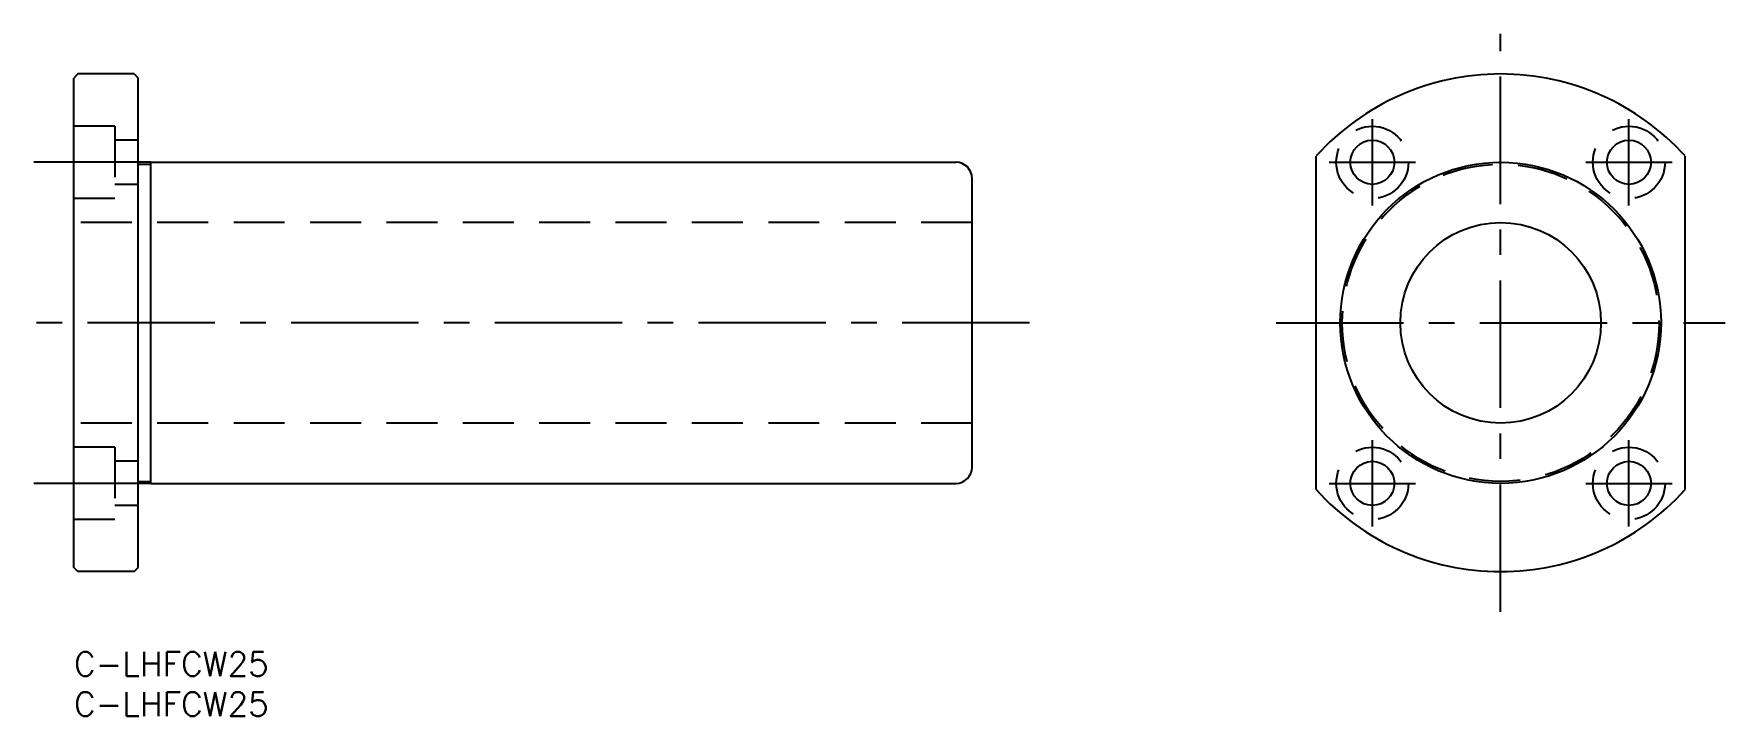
# Model space of a CAD drawing. Extents: x -5 to 206, y -8 to 77.
import ezdxf

# ---------------------------------------------------------------- set-up
doc = ezdxf.new("R2010")
doc.units = 0
doc.header["$LTSCALE"] = 0.5
doc.linetypes.add('CENTER', pattern=[50.8, 31.75, -6.35, 6.35, -6.35])
doc.linetypes.add('DASHED', pattern=[19.05, 12.7, -6.35])
for name, color, linetype in [('MSM_CENTER', 1, 'CENTER'), ('MSM_CONTINUOUS', 7, 'CONTINUOUS'), ('MSM_DASHED', 4, 'DASHED'), ('MSM_PART_NUMBER', 7, 'CONTINUOUS')]:
    doc.layers.add(name, color=color, linetype=linetype)
doc.styles.get("Standard").update_dxf_attribs({"font": 'txt.shx', "height": 3, "bigfont": 'bigfont.shx'})

# ---------------------------------------------------------------- blocks, each defined once
blk = doc.blocks.new('*U25')
at = {"layer": 'MSM_PART_NUMBER'}
blk.add_text('C-LHFCW25', height=3, dxfattribs=at).set_placement((0, -3))
blk = doc.blocks.new('*U26')
at = {"layer": 'MSM_PART_NUMBER'}
blk.add_text('C-LHFCW25', height=3, dxfattribs=at).set_placement((0, -8))

msp = doc.modelspace()

# ---------------------------------------------------------------- linework, layer by layer
at = {"layer": 'MSM_CENTER'}
for p, q in [((177.92, 5), (177.92, 77)), ((161.92, 55.61), (161.92, 66.39)), ((193.92, 55.61), (193.92, 66.39)), ((9.6, 61), (-5, 61)), ((156.53, 61), (167.31, 61)), ((188.53, 61), (199.31, 61)), ((119.17, 41), (-4.9, 41)), ((149.92, 41), (205.92, 41)), ((161.92, 15.61), (161.92, 26.39)), ((193.92, 15.61), (193.92, 26.39)), ((9.6, 21), (-5, 21)), ((156.53, 21), (167.31, 21)), ((188.53, 21), (199.31, 21))]:
    msp.add_line(p, q, dxfattribs=at)
at = {"layer": 'MSM_CONTINUOUS'}
for p, q in [((0.5, 72), (0, 71.5)), ((7.5, 72), (0.5, 72)), ((7.5, 72), (8, 71.5)), ((0, 10.5), (0, 71.5)), ((8, 10.5), (8, 71.5)), ((154.92, 20.22), (154.92, 61.78)), ((200.92, 20.22), (200.92, 61.78)), ((8, 60.75), (9.6, 60.75)), ((9.6, 61), (110, 61)), ((9.6, 21), (9.6, 61)), ((112, 23), (112, 59)), ((8, 21.25), (9.6, 21.25)), ((9.6, 21), (110, 21)), ((0.5, 10), (0, 10.5)), ((7.5, 10), (0.5, 10)), ((7.5, 10), (8, 10.5))]:
    msp.add_line(p, q, dxfattribs=at)
for centre, radius in [((161.92, 61), 2.75), ((193.92, 61), 2.75), ((177.92, 41), 20), ((177.92, 41), 12.5), ((161.92, 21), 2.75), ((193.92, 21), 2.75)]:
    msp.add_circle(centre, radius, dxfattribs=at)
for centre, radius, start, end in [((177.92, 41), 31, 42.1034, 137.8966), ((110, 59), 2, 0, 90), ((110, 23), 2, 270, 0), ((177.92, 41), 31, 222.1034, 317.8966)]:
    msp.add_arc(centre, radius, start, end, dxfattribs=at)
at = {"layer": 'MSM_DASHED'}
for p, q in [((5.1, 65.5), (0, 65.5)), ((5.1, 65.5), (5.1, 56.5)), ((8, 63.75), (5.1, 63.75)), ((8, 58.25), (5.1, 58.25)), ((5.1, 56.5), (0, 56.5)), ((112, 53.5), (0, 53.5)), ((112, 28.5), (0, 28.5)), ((5.1, 25.5), (0, 25.5)), ((5.1, 25.5), (5.1, 16.5)), ((8, 23.75), (5.1, 23.75)), ((8, 18.25), (5.1, 18.25)), ((5.1, 16.5), (0, 16.5))]:
    msp.add_line(p, q, dxfattribs=at)
for centre, radius in [((161.92, 61), 4.5), ((193.92, 61), 4.5), ((177.92, 41), 19.75), ((161.92, 21), 4.5), ((193.92, 21), 4.5)]:
    msp.add_circle(centre, radius, dxfattribs=at)

# ---------------------------------------------------------------- block references
at = {"layer": 'MSM_CONTINUOUS'}
for name in ['*U25', '*U26']:
    msp.add_blockref(name, (0, 0), dxfattribs=at)

doc.saveas('drawing.dxf')
